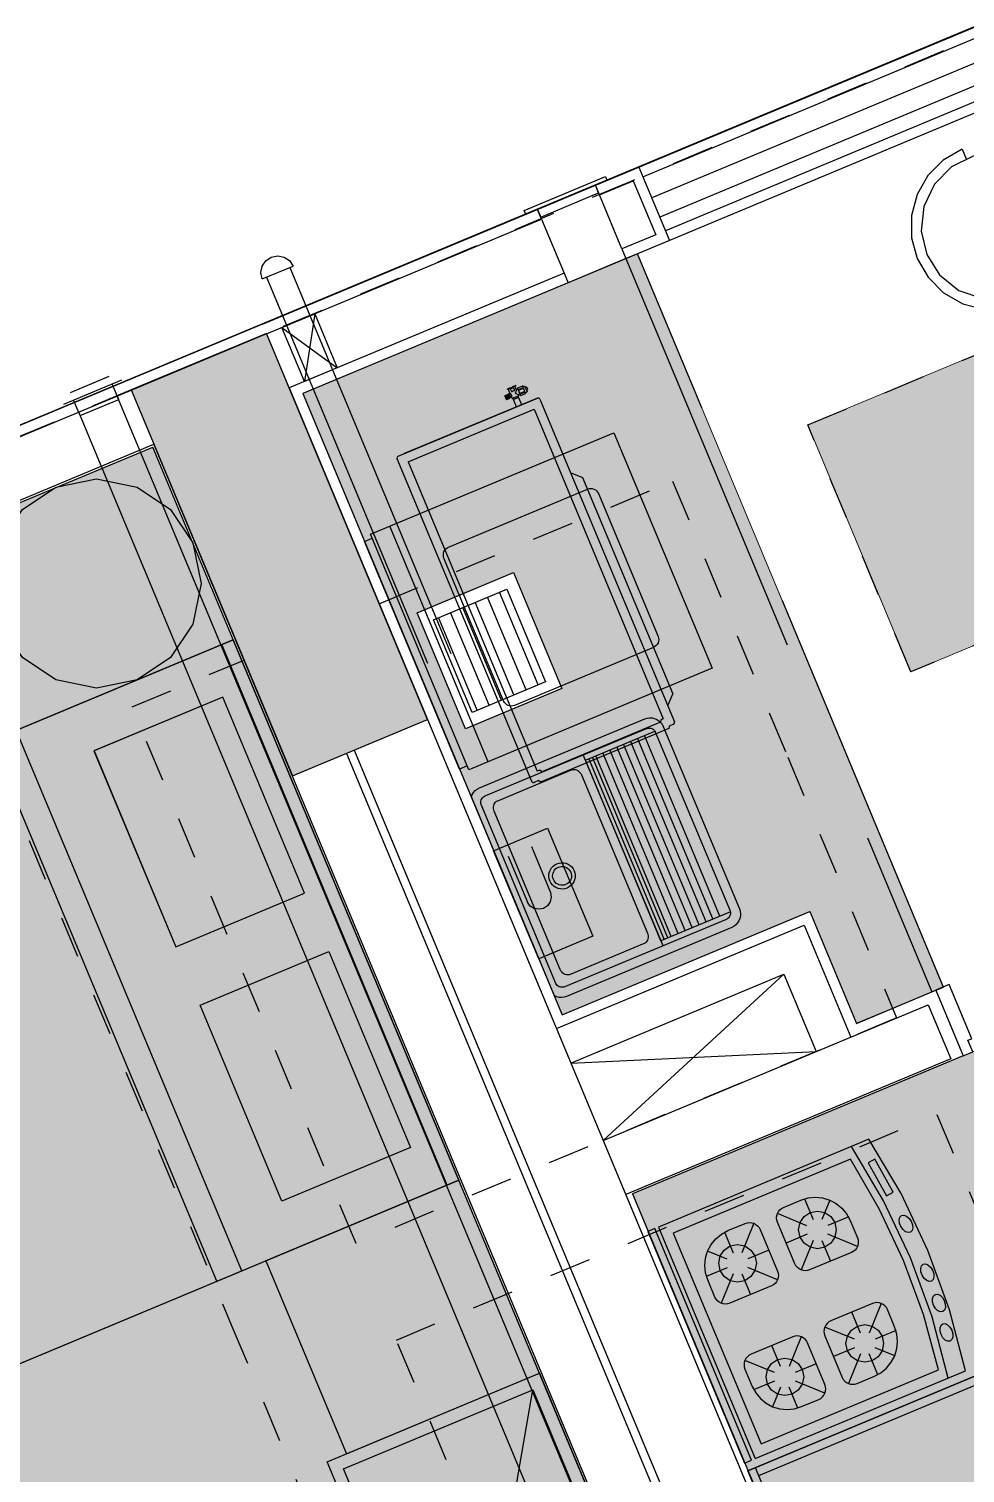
# Model space of a CAD drawing. Header units: metres. Extents: x -154 to 570, y -18 to 184.
# Drawn here: x -56.498 to -54.26, y 14.471 to 17.924 of the extents above; entities that cross this region are included whole.
import ezdxf
from ezdxf.xclip import XClip

# ---------------------------------------------------------------- set-up
doc = ezdxf.new("R2010")
doc.units = ezdxf.units.M
doc.header["$XCLIPFRAME"] = 0
for name, pattern in [('PUC TORRE A$0$DASHEDX2', [1.5, 1, -0.5]), ('PUC$0$DASHEDX2', [1.5, 1, -0.5]), ('PUC$0$HIDDEN', [0.375, 0.25, -0.125]), ('PUC$0$HIDDEN2', [0.1875, 0.125, -0.0625])]:
    doc.linetypes.add(name, pattern=pattern)
for name, color, linetype in [('ARQ-AUX', 7, 'Continuous'), ('ARQ-DIM - EMBASAM', 2, 'Continuous'), ('PUC TORRE A$0$1', 232, 'PUC TORRE A$0$DASHEDX2'), ('PUC TORRE A$0$4', 2, 'Continuous'), ('PUC$0$ARQ-ALV ACAB', 4, 'Continuous'), ('PUC$0$ARQ-ALV OSSO', 5, 'Continuous'), ('PUC$0$ARQ-AUX', 7, 'Continuous'), ('PUC$0$ARQ-AUX2', 2, 'Continuous'), ('PUC$0$ARQ-CAX', 1, 'Continuous'), ('PUC$0$ARQ-CAX @ 1', 1, 'Continuous'), ('PUC$0$ARQ-ENCH', 1, 'Continuous'), ('PUC$0$ARQ-HID', 7, 'Continuous'), ('PUC$0$ARQ-MOB', 7, 'Continuous'), ('PUC$0$ARQ-PRJ', 7, 'PUC$0$DASHEDX2'), ('PUC$0$ARQ-SIM', 1, 'Continuous'), ('PUC$0$MAUROAMARELO', 162, 'Continuous'), ('PUC$0$MAUROVERDE', 3, 'Continuous'), ('terreno + circ vert$0$ARQ-EST', 2, 'Continuous')]:
    doc.layers.add(name, color=color, linetype=linetype)
doc.layers.add('PUC$0$ARQ-FORRO', color=9, linetype='Continuous', lineweight=5)

# ---------------------------------------------------------------- blocks, each defined once
blk = doc.blocks.new('PUC$0$00002ITA-AIT-PR-008-BSE-PLA-TIP-R00$0$Cuba 1')
blk.add_line((0.205, 0.305), (0.205, 0.04))
for points in [[(0.165, 0, 0.414214), (0.205, 0.04), (0.205, 0.305, 0.414214), (0.165, 0.345), (-0.165, 0.345, 0.414214), (-0.205, 0.305), (-0.205, 0.04, 0.414214), (-0.165, 0)], [(-0.165, 0.02), (0.165, 0.02, 0.414214), (0.185, 0.04), (0.185, 0.305, 0.414214), (0.165, 0.325), (-0.165, 0.325, 0.414214), (-0.185, 0.305), (-0.185, 0.04, 0.414214)]]:
    blk.add_lwpolyline(points, format="xyb", close=True)
for radius in [0.0337, 0.0237]:
    blk.add_circle((0, 0.1725), radius)
blk = doc.blocks.new('*U1685')
at = {"linetype": 'Continuous'}
blk.add_lwpolyline([(0, 0), (0, 0.6), (-1.2, 0.6), (-1.2, 0)], dxfattribs=at)
at = {"lineweight": -2}
for points in [[(-1.2, 0), (-1.2, 0.6), (0, 0.6), (0, 0)], [(-1.18, 0.02), (-1.18, 0.58), (-0.02, 0.58), (-0.02, 0.02)], [(0, 0.02), (-1.2, 0.02)], [(0, 0), (-1.2, 0)]]:
    blk.add_lwpolyline(points, dxfattribs=at)
at = {"lineweight": -2, "extrusion": (0, 0, -1), "zscale": -1, "rotation": 180}
blk.add_blockref('PUC$0$00002ITA-AIT-PR-008-BSE-PLA-TIP-R00$0$Cuba 1', (0.4, 0.4475), dxfattribs=at)
blk = doc.blocks.new('PUC$0$ARQ-HID-TANQUE')
for p, q in [((-0.2621, -0.0041), (-0.258, 0)), ((-0.258, 0), (0.258, 0)), ((0.258, 0), (0.2621, -0.0041)), ((-0.27, -0.0258), (-0.2695, -0.0199)), ((-0.27, -0.0258), (-0.27, -0.0258)), ((-0.27, -0.4542), (-0.27, -0.0258)), ((-0.2695, -0.0199), (-0.268, -0.0143)), ((-0.268, -0.0143), (-0.2655, -0.009)), ((-0.2655, -0.009), (-0.2621, -0.0041)), ((-0.2475, -0.0328), (-0.2473, -0.0297)), ((-0.2475, -0.0328), (-0.2475, -0.0328)), ((-0.2475, -0.4472), (-0.2475, -0.0328)), ((-0.2473, -0.0297), (-0.2466, -0.0266)), ((-0.2466, -0.0266), (-0.2454, -0.0237)), ((-0.2454, -0.0237), (-0.2439, -0.0211)), ((-0.2439, -0.0211), (-0.242, -0.0189)), ((-0.242, -0.0189), (-0.2398, -0.0171)), ((-0.2398, -0.0171), (-0.2373, -0.0157)), ((-0.2373, -0.0157), (-0.2347, -0.0149)), ((-0.2347, -0.0149), (-0.232, -0.0146)), ((-0.232, -0.0146), (0.232, -0.0146)), ((0.232, -0.0146), (0.2347, -0.0149)), ((0.2347, -0.0149), (0.2373, -0.0157)), ((0.2373, -0.0157), (0.2398, -0.0171)), ((0.2398, -0.0171), (0.242, -0.0189)), ((0.242, -0.0189), (0.2439, -0.0211)), ((0.2439, -0.0211), (0.2454, -0.0237)), ((0.2454, -0.0237), (0.2466, -0.0266)), ((0.2466, -0.0266), (0.2473, -0.0297)), ((0.2473, -0.0297), (0.2475, -0.0328)), ((0.2475, -0.0328), (0.2475, -0.4472)), ((0.2621, -0.0041), (0.2655, -0.009)), ((0.2655, -0.009), (0.268, -0.0143)), ((0.268, -0.0143), (0.2695, -0.0199)), ((0.2695, -0.0199), (0.27, -0.0258)), ((0.27, -0.0258), (0.27, -0.4542)), ((-0.234, -0.2854), (0.234, -0.2854)), ((-0.2473, -0.4504), (-0.2475, -0.4472)), ((0.2475, -0.4472), (0.2473, -0.4504)), ((-0.2695, -0.4601), (-0.27, -0.4542)), ((-0.268, -0.4657), (-0.2695, -0.4601)), ((-0.2655, -0.4711), (-0.268, -0.4657)), ((-0.2621, -0.4759), (-0.2655, -0.4711)), ((-0.258, -0.48), (-0.2621, -0.4759)), ((-0.2532, -0.4834), (-0.258, -0.48)), ((-0.2466, -0.4534), (-0.2473, -0.4504)), ((-0.2454, -0.4563), (-0.2466, -0.4534)), ((-0.2439, -0.4589), (-0.2454, -0.4563)), ((-0.242, -0.4611), (-0.2439, -0.4589)), ((-0.2398, -0.463), (-0.242, -0.4611)), ((-0.2373, -0.4643), (-0.2398, -0.463)), ((-0.2347, -0.4651), (-0.2373, -0.4643)), ((-0.232, -0.4654), (-0.2347, -0.4651)), ((0.232, -0.4654), (-0.232, -0.4654)), ((0.2347, -0.4651), (0.232, -0.4654)), ((0.2373, -0.4643), (0.2347, -0.4651)), ((0.2398, -0.463), (0.2373, -0.4643)), ((0.242, -0.4611), (0.2398, -0.463)), ((0.2439, -0.4589), (0.242, -0.4611)), ((0.2454, -0.4563), (0.2439, -0.4589)), ((0.2466, -0.4534), (0.2454, -0.4563)), ((0.2473, -0.4504), (0.2466, -0.4534)), ((0.258, -0.48), (0.2532, -0.4834)), ((0.2621, -0.4759), (0.258, -0.48)), ((0.2655, -0.4711), (0.2621, -0.4759)), ((0.268, -0.4657), (0.2655, -0.4711)), ((0.2695, -0.4601), (0.268, -0.4657)), ((0.27, -0.4542), (0.2695, -0.4601)), ((-0.2479, -0.4859), (-0.2532, -0.4834)), ((-0.2422, -0.4874), (-0.2479, -0.4859)), ((-0.2364, -0.4879), (-0.2422, -0.4874)), ((0.2364, -0.4879), (-0.2364, -0.4879)), ((0.2422, -0.4874), (0.2364, -0.4879)), ((0.2479, -0.4859), (0.2422, -0.4874)), ((0.2532, -0.4834), (0.2479, -0.4859))]:
    blk.add_line(p, q)
at = {"color": 7}
for p, q in [((-0.225, -0.0544), (-0.2247, -0.0514)), ((-0.225, -0.0544), (-0.225, -0.0544)), ((-0.225, -0.2456), (-0.225, -0.0544)), ((-0.2247, -0.0514), (-0.2238, -0.0485)), ((-0.2238, -0.0485), (-0.2223, -0.0458)), ((-0.2223, -0.0458), (-0.2203, -0.0433)), ((-0.2203, -0.0433), (-0.2179, -0.0412)), ((-0.2179, -0.0412), (-0.215, -0.0394)), ((-0.215, -0.0394), (-0.2118, -0.0382)), ((-0.2118, -0.0382), (-0.2085, -0.0374)), ((-0.2085, -0.0374), (-0.205, -0.0371)), ((-0.205, -0.0371), (0.205, -0.0371)), ((0.205, -0.0371), (0.2085, -0.0374)), ((0.2085, -0.0374), (0.2118, -0.0382)), ((0.2118, -0.0382), (0.215, -0.0394)), ((0.215, -0.0394), (0.2179, -0.0412)), ((0.2179, -0.0412), (0.2203, -0.0433)), ((0.2203, -0.0433), (0.2223, -0.0458)), ((0.2223, -0.0458), (0.2238, -0.0485)), ((0.2238, -0.0485), (0.2247, -0.0514)), ((0.2247, -0.0514), (0.225, -0.0544)), ((0.225, -0.0544), (0.225, -0.2456)), ((-0.0241, -0.1069), (-0.0202, -0.103)), ((-0.0202, -0.103), (-0.0158, -0.0999)), ((-0.0158, -0.0999), (-0.0108, -0.0975)), ((-0.0108, -0.0975), (-0.0055, -0.0961)), ((-0.0055, -0.0961), (0, -0.0956)), ((0, -0.0956), (0.0055, -0.0961)), ((0.0055, -0.0961), (0.0108, -0.0975)), ((0.0108, -0.0975), (0.0158, -0.0999)), ((0.0158, -0.0999), (0.0202, -0.103)), ((0.0202, -0.103), (0.0241, -0.1069)), ((-0.0315, -0.1271), (-0.031, -0.1217)), ((-0.031, -0.1326), (-0.0315, -0.1271)), ((-0.031, -0.1217), (-0.0296, -0.1164)), ((-0.0296, -0.1379), (-0.031, -0.1326)), ((-0.0296, -0.1164), (-0.0273, -0.1114)), ((-0.0273, -0.1429), (-0.0296, -0.1379)), ((-0.0273, -0.1114), (-0.0241, -0.1069)), ((-0.0225, -0.1271), (-0.0222, -0.1232)), ((-0.0222, -0.131), (-0.0225, -0.1271)), ((-0.0222, -0.1232), (-0.0211, -0.1194)), ((-0.0211, -0.1348), (-0.0222, -0.131)), ((-0.0211, -0.1194), (-0.0195, -0.1159)), ((-0.0195, -0.1384), (-0.0211, -0.1348)), ((-0.0195, -0.1159), (-0.0172, -0.1127)), ((-0.0172, -0.1127), (-0.0145, -0.1099)), ((-0.0145, -0.1099), (-0.0113, -0.1076)), ((-0.0113, -0.1076), (-0.0077, -0.106)), ((-0.0077, -0.106), (-0.0039, -0.105)), ((-0.0039, -0.105), (0, -0.1046)), ((0, -0.1046), (0.0039, -0.105)), ((0.0039, -0.105), (0.0077, -0.106)), ((0.0077, -0.106), (0.0113, -0.1076)), ((0.0113, -0.1076), (0.0145, -0.1099)), ((0.0145, -0.1099), (0.0172, -0.1127)), ((0.0172, -0.1127), (0.0195, -0.1159)), ((0.0195, -0.1159), (0.0211, -0.1194)), ((0.0211, -0.1348), (0.0195, -0.1384)), ((0.0211, -0.1194), (0.0222, -0.1232)), ((0.0222, -0.131), (0.0211, -0.1348)), ((0.0222, -0.1232), (0.0225, -0.1271)), ((0.0225, -0.1271), (0.0222, -0.131)), ((0.0241, -0.1069), (0.0273, -0.1114)), ((0.0273, -0.1114), (0.0296, -0.1164)), ((0.0296, -0.1379), (0.0273, -0.1429)), ((0.0296, -0.1164), (0.031, -0.1217)), ((0.031, -0.1326), (0.0296, -0.1379)), ((0.031, -0.1217), (0.0315, -0.1271)), ((0.0315, -0.1271), (0.031, -0.1326)), ((-0.0241, -0.1474), (-0.0273, -0.1429)), ((-0.0202, -0.1513), (-0.0241, -0.1474)), ((-0.0158, -0.1544), (-0.0202, -0.1513)), ((-0.0172, -0.1416), (-0.0195, -0.1384)), ((-0.0145, -0.1444), (-0.0172, -0.1416)), ((-0.0108, -0.1567), (-0.0158, -0.1544)), ((-0.0113, -0.1466), (-0.0145, -0.1444)), ((-0.0077, -0.1483), (-0.0113, -0.1466)), ((-0.0055, -0.1582), (-0.0108, -0.1567)), ((-0.0039, -0.1493), (-0.0077, -0.1483)), ((0, -0.1586), (-0.0055, -0.1582)), ((0, -0.1496), (-0.0039, -0.1493)), ((0.0039, -0.1493), (0, -0.1496)), ((0.0055, -0.1582), (0, -0.1586)), ((0.0077, -0.1483), (0.0039, -0.1493)), ((0.0108, -0.1567), (0.0055, -0.1582)), ((0.0113, -0.1466), (0.0077, -0.1483)), ((0.0158, -0.1544), (0.0108, -0.1567)), ((0.0145, -0.1444), (0.0113, -0.1466)), ((0.0172, -0.1416), (0.0145, -0.1444)), ((0.0202, -0.1513), (0.0158, -0.1544)), ((0.0195, -0.1384), (0.0172, -0.1416)), ((0.0241, -0.1474), (0.0202, -0.1513)), ((0.0273, -0.1429), (0.0241, -0.1474)), ((-0.2247, -0.2486), (-0.225, -0.2456)), ((-0.2238, -0.2515), (-0.2247, -0.2486)), ((-0.2223, -0.2542), (-0.2238, -0.2515)), ((-0.2203, -0.2567), (-0.2223, -0.2542)), ((-0.2179, -0.2588), (-0.2203, -0.2567)), ((-0.215, -0.2606), (-0.2179, -0.2588)), ((-0.2118, -0.2618), (-0.215, -0.2606)), ((-0.2085, -0.2626), (-0.2118, -0.2618)), ((-0.205, -0.2629), (-0.2085, -0.2626)), ((0.205, -0.2629), (-0.205, -0.2629)), ((0.2085, -0.2626), (0.205, -0.2629)), ((0.2118, -0.2618), (0.2085, -0.2626)), ((0.215, -0.2606), (0.2118, -0.2618)), ((0.2179, -0.2588), (0.215, -0.2606)), ((0.2203, -0.2567), (0.2179, -0.2588)), ((0.2223, -0.2542), (0.2203, -0.2567)), ((0.2238, -0.2515), (0.2223, -0.2542)), ((0.2247, -0.2486), (0.2238, -0.2515)), ((0.225, -0.2456), (0.2247, -0.2486)), ((-0.2475, -0.2854), (0.2475, -0.2854)), ((-0.234, -0.4654), (-0.234, -0.2854)), ((-0.234, -0.2944), (0.234, -0.2944)), ((-0.234, -0.2944), (0.234, -0.2944)), ((-0.234, -0.3034), (0.234, -0.3034)), ((0.234, -0.2854), (0.234, -0.4654)), ((-0.234, -0.3124), (0.234, -0.3124)), ((-0.234, -0.3304), (0.234, -0.3304)), ((-0.234, -0.3484), (0.234, -0.3484)), ((-0.234, -0.3664), (0.234, -0.3664)), ((-0.234, -0.3844), (0.234, -0.3844)), ((-0.234, -0.4024), (0.234, -0.4024)), ((-0.234, -0.4204), (0.234, -0.4204)), ((-0.234, -0.4384), (0.234, -0.4384))]:
    blk.add_line(p, q, dxfattribs=at)
blk = doc.blocks.new('*U1838')
for points in [[(-0.025, -0.1), (0, -0.1), (0, -0.07), (0.01, -0.07), (0.01, 0.07), (-0.025, 0.07), (-0.025, -0.1)], [(0.845, -0.1), (0.82, -0.1), (0.82, -0.07), (0.81, -0.07), (0.81, 0.07), (0.845, 0.07), (0.845, -0.1)], [(0, -0.1), (0, -0.9204), (0.03, -0.9204), (0.03, -0.1)]]:
    blk.add_lwpolyline(points, close=True)
at = {"layer": 'PUC$0$ARQ-PRJ'}
blk.add_arc((0.0237, -0.1242), 0.7967, 268.2987, 1.7401, dxfattribs=at)
blk = doc.blocks.new('PUC$0$A$Cd84e1c1c')
at = {"layer": 'PUC$0$ARQ-PRJ'}
for p, q in [((0.0594, -0.2908, 0), (0.0594, 1.3279, 0)), ((0.1194, -0.2908, 0), (0.1194, 1.3279, 0)), ((0.0484, -0.2908, 0), (0.1284, -0.2908, 0))]:
    blk.add_line(p, q, dxfattribs=at)
at = {"layer": 'PUC$0$ARQ-PRJ', "elevation": 0}
blk.add_lwpolyline([(0.1722, 1.4636), (0.0322, 1.4636), (0.0322, 1.1836), (0.1722, 1.1836), (0.1722, 1.4636)], dxfattribs=at)
at = {"layer": 'PUC$0$ARQ-PRJ'}
for centre, radius, start, end in [((0.0894, 1.3267, 0), 0.03, 2.4241, 177.5761), ((0.0884, -0.2908, 0), 0.04, 180, 0)]:
    blk.add_arc(centre, radius, start, end, dxfattribs=at)
blk = doc.blocks.new('PUC$0$pl cx vent')
at = {"layer": 'PUC$0$ARQ-CAX'}
h = blk.add_hatch(dxfattribs=at)
h.set_pattern_fill('LINE', color=255, scale=0.01, angle=90)
h.set_pattern_definition([(90, (10.529542, -8.815224), (-0.03175, 2e-18), [])])
h.paths.add_polyline_path([(-0.22, -0.27), (-0.22, -0.03), (-0.03, -0.03), (-0.03, -0.27)])
for points in [[(-0.25, -0.3), (-0.25, 0), (0, 0), (0, -0.3)], [(-0.22, -0.27), (-0.22, -0.03), (-0.03, -0.03), (-0.03, -0.27)]]:
    blk.add_lwpolyline(points, close=True, dxfattribs=at)
blk = doc.blocks.new('PUC$0$pl apto tipo 3 puc')
at = {"layer": 'PUC$0$ARQ-ALV ACAB'}
for p, q in [((-13.6341, 3.0254), (-9.6141, 3.0254, 0)), ((-9.6341, 2.8354, 0), (-13.6341, 2.8354))]:
    blk.add_line(p, q, dxfattribs=at)
at = {"layer": 'PUC$0$ARQ-ALV ACAB', "elevation": 0}
for points in [[(-14.609, 3.0254), (-13.6341, 3.0254), (-13.6341, 2.8354), (-14.5841, 2.8354), (-14.584, 1.2261)], [(-13.8968, 3.0004), (-13.8968, 3.0254)], [(-13.7468, 3.0004), (-13.7468, 3.0254)], [(-13.8968, 2.8604), (-13.8968, 2.8354)], [(-13.8968, 2.8354), (-13.8968, 2.8354)], [(-13.7468, 2.8604), (-13.7468, 2.8354)], [(-14.584, 1.2261), (-13.9423, 1.2261), (-13.9422, 0.9361)], [(-13.9422, 0.9361), (-13.7372, 0.9361), (-13.7372, 0.7661), (-14.594, 0.7661)], [(-14.594, 0.7661), (-14.594, -1.905), (-12.8372, -1.905), (-12.8372, -2.055), (-12.8922, -2.055)]]:
    blk.add_lwpolyline(points, dxfattribs=at)
at = {"layer": 'PUC$0$ARQ-ALV OSSO'}
for p, q in [((-13.7468, 3.0004, 0), (-13.6591, 3.0004, 0)), ((-13.6591, 3.0004, 0), (-13.6591, 2.8604, 0)), ((-14.6091, 2.8604, 0), (-14.609, -1.91, 0)), ((-13.8968, 2.8604, 0), (-14.6091, 2.8604, 0)), ((-13.6591, 2.8604, 0), (-13.7468, 2.8604, 0))]:
    blk.add_line(p, q, dxfattribs=at)
at = {"layer": 'PUC$0$ARQ-ALV OSSO', "elevation": 0}
for points in [[(-14.609, 3.0004), (-13.8968, 3.0004)], [(-13.8968, 3.0004), (-13.8968, 2.8604)], [(-13.7468, 2.8604), (-13.7468, 3.0004)], [(-14.609, 1.2011), (-13.9673, 1.2011), (-13.9672, 0.9111)], [(-14.6072, 1.1111), (-14.0573, 1.1111), (-14.0572, 0.9111)], [(-14.609, 0.9111), (-13.7672, 0.9111), (-13.7672, 0.7711), (-14.609, 0.7711)]]:
    blk.add_lwpolyline(points, dxfattribs=at)
at = {"layer": 'PUC$0$ARQ-ALV OSSO'}
blk.add_lwpolyline([(-14.799, 2.0012), (-14.799, -1.4888)], dxfattribs=at)
at = {"layer": 'PUC$0$ARQ-AUX', "elevation": 0}
for points in [[(-13.6341, 3.0004), (-9.6341, 3.0004)], [(-13.7468, 2.8354), (-13.8968, 2.8354)], [(-9.6341, 2.8604), (-13.6341, 2.8604)]]:
    blk.add_lwpolyline(points, dxfattribs=at)
at = {"layer": 'PUC$0$ARQ-AUX2', "elevation": 0}
for points in [[(-9.6341, 2.9454), (-13.6341, 2.9454)], [(-9.6341, 2.8954), (-13.6341, 2.8954)]]:
    blk.add_lwpolyline(points, dxfattribs=at)
at = {"layer": 'PUC$0$ARQ-CAX', "elevation": 0}
for points in [[(-13.7168, 3.0254), (-13.9268, 3.0254), (-13.9268, 3.0354), (-13.7168, 3.0354)], [(-13.7468, 3.0254), (-13.8968, 3.0254), (-13.8968, 3.0054), (-13.7468, 3.0054)]]:
    blk.add_lwpolyline(points, close=True, dxfattribs=at)
at = {"layer": 'PUC$0$ARQ-PRJ', "elevation": 0}
blk.add_lwpolyline([(-13.7168, 2.8354), (-13.7468, 2.8354), (-13.7469, 0.9361), (-13.7169, 0.9361)], close=True, dxfattribs=at)
at = {"layer": 'PUC$0$ARQ-SIM', "elevation": 0}
for points in [[(-14.609, 0.9111), (-14.0573, 1.1111)], [(-14.609, 1.1111), (-14.0572, 0.9111)]]:
    blk.add_lwpolyline(points, dxfattribs=at)
at = {"layer": 'PUC$0$ARQ-CAX'}
blk.add_blockref('PUC$0$pl cx vent', (-14.284, 2.2461, 0), dxfattribs=at)
at = {"layer": 'PUC$0$ARQ-CAX @ 1', "xscale": -1}
blk.add_blockref('*U1838', (-12.8922, 0.8661, 0), dxfattribs=at)
at = {"layer": 'PUC$0$ARQ-FORRO', "xscale": -1, "rotation": 180}
blk.add_blockref('PUC$0$A$Cd84e1c1c', (-14.6162, 2.8346, 0), dxfattribs=at)
at = {"layer": 'PUC$0$ARQ-HID', "rotation": 90.00006226801106}
blk.add_blockref('PUC$0$ARQ-HID-TANQUE', (-14.5833, 1.5326, 0), dxfattribs=at)
at = {"layer": 'PUC$0$ARQ-HID', "extrusion": (0, 0, -1), "xscale": -1.000000000000002, "zscale": -1.000000000000002, "rotation": 90}
blk.add_blockref('*U1685', (14.594, -1.1513, 0), dxfattribs=at)
blk = doc.blocks.new('PUC$0$pl apto tipo 2 puc')
at = {"layer": 'PUC$0$ARQ-ALV ACAB', "elevation": 0}
blk.add_lwpolyline([(-14.609, 3.0254), (-15.7391, 3.0254), (-15.7391, 2.8554), (-14.9638, 2.8554)], dxfattribs=at)
at = {"layer": 'PUC$0$ARQ-ALV ACAB'}
blk.add_lwpolyline([(-14.9638, -0.8945), (-14.9638, 2.8554)], dxfattribs=at)
at = {"layer": 'PUC$0$ARQ-ALV OSSO', "elevation": 0}
for points in [[(-14.609, 3.0004), (-15.7091, 3.0004), (-15.7091, 2.8604), (-14.9588, 2.8604)], [(-14.8188, 2.0012), (-14.8188, -1.4888)]]:
    blk.add_lwpolyline(points, dxfattribs=at)
at = {"layer": 'PUC$0$ARQ-ALV OSSO'}
blk.add_lwpolyline([(-14.9588, -0.8995), (-14.9588, 2.8604)], dxfattribs=at)
blk = doc.blocks.new('PUC$0$ARQ-MOB-COZ FOG')
at = {"layer": 'PUC$0$ARQ-MOB'}
for p, q in [((-0.122, -0.1412), (-0.122, -0.0872)), ((-0.1029, -0.1491), (-0.0489, -0.0951)), ((0.1529, -0.1491), (0.0989, -0.0951)), ((0.172, -0.1412), (0.172, -0.0872)), ((-0.1411, -0.149), (-0.1766, -0.1135)), ((0.1911, -0.149), (0.2266, -0.1135)), ((-0.203, -0.1682), (-0.149, -0.1682)), ((-0.095, -0.1682), (-0.041, -0.1682)), ((0.145, -0.1682), (0.091, -0.1682)), ((0.253, -0.1682), (0.199, -0.1682)), ((-0.1951, -0.2413), (-0.1411, -0.1873)), ((-0.122, -0.2492), (-0.122, -0.1952)), ((-0.0489, -0.2412), (-0.1029, -0.1872)), ((0.0989, -0.2412), (0.1529, -0.1872)), ((0.172, -0.2492), (0.172, -0.1952)), ((0.2451, -0.2413), (0.1911, -0.1873)), ((-0.1411, -0.356), (-0.1951, -0.3021)), ((-0.122, -0.3482), (-0.122, -0.2942)), ((-0.1029, -0.3561), (-0.0489, -0.3021)), ((0.1529, -0.3561), (0.0989, -0.3021)), ((0.172, -0.3482), (0.172, -0.2942)), ((0.1911, -0.356), (0.2451, -0.3021)), ((-0.203, -0.3752), (-0.149, -0.3752)), ((-0.095, -0.3752), (-0.041, -0.3752)), ((0.145, -0.3752), (0.091, -0.3752)), ((0.253, -0.3752), (0.199, -0.3752)), ((-0.1766, -0.4298), (-0.1411, -0.3943)), ((-0.122, -0.4562), (-0.122, -0.4022)), ((-0.0489, -0.4482), (-0.1029, -0.3942)), ((0.0989, -0.4482), (0.1529, -0.3942)), ((0.172, -0.4562), (0.172, -0.4022)), ((0.2267, -0.4298), (0.1911, -0.3943))]:
    blk.add_line(p, q, dxfattribs=at)
for points in [[(0.325, -0.018), (0.325, 0), (-0.275, 0), (-0.275, -0.018)], [(0.2754, -0.5671), (0.2735, -0.5492), (0.184, -0.5589), (0.1859, -0.5768)]]:
    blk.add_lwpolyline(points, close=True, dxfattribs=at)
for points in [[(-0.275, -0.027), (-0.275, -0.5724, 0.092036), (0.325, -0.5724), (0.325, -0.027)], [(-0.248, -0.054), (-0.248, -0.5131, 0.087474), (0.298, -0.5131), (0.298, -0.054)], [(-0.041, -0.2222), (-0.041, -0.1142, 0.414214), (-0.068, -0.0872), (-0.113, -0.0872, 0.414214), (-0.203, -0.1772), (-0.203, -0.2222, 0.414214), (-0.176, -0.2492), (-0.068, -0.2492, 0.414214)], [(0.091, -0.2222), (0.091, -0.1142, -0.414214), (0.118, -0.0872), (0.163, -0.0872, -0.414214), (0.253, -0.1772), (0.253, -0.2222, -0.414214), (0.226, -0.2492), (0.118, -0.2492, -0.414214)], [(-0.041, -0.4292), (-0.041, -0.3212, 0.414214), (-0.068, -0.2942), (-0.176, -0.2942, 0.414214), (-0.203, -0.3212), (-0.203, -0.3662, 0.414214), (-0.113, -0.4562), (-0.068, -0.4562, 0.414214)], [(0.091, -0.4292), (0.091, -0.3212, -0.414214), (0.118, -0.2942), (0.226, -0.2942, -0.414214), (0.253, -0.3212), (0.253, -0.3662, -0.414214), (0.163, -0.4562), (0.118, -0.4562, -0.414214)]]:
    blk.add_lwpolyline(points, format="xyb", close=True, dxfattribs=at)
for centre in [(-0.122, -0.1682), (0.172, -0.1682), (-0.122, -0.3752), (0.172, -0.3752)]:
    blk.add_circle(centre, 0.045, dxfattribs=at)
blk.add_arc((0.025, 1.0824), 1.6374, 259.4425, 280.5575, dxfattribs=at)
for centre, major_axis in [((-0.1728, -0.5654), (0.0225, 0)), ((-0.1009, -0.576), (0.0225, 0.0004)), ((-0.0234, -0.5783), (0.0224, 0.0016)), ((0.1038, -0.5761), (0.0224, 0.002))]:
    blk.add_ellipse(centre, major_axis=major_axis, ratio=0.612901, start_param=3.141593, end_param=9.424778, dxfattribs=at)
blk = doc.blocks.new('PUC$0$MAQ-LAVAR-ROUPA')
blk.add_lwpolyline([(0, 0.65), (0.61, 0.65), (0.61, 0.02), (0, 0.02)], close=True)
blk.add_lwpolyline([(0.1, 0.18), (0.1, 0.54, -0.414214), (0.12, 0.56), (0.49, 0.56, -0.414214), (0.51, 0.54), (0.51, 0.18, -0.414214), (0.49, 0.16), (0.12, 0.16, -0.414214)], format="xyb", close=True)
for points in [[(0.61, 0.07), (0, 0.07)], [(0.6, 0.02), (0.6, 0), (0.01, 0), (0.01, 0.02)], [(0.01, 0), (0.6, 0)]]:
    blk.add_lwpolyline(points)
blk = doc.blocks.new('PUC$0$BCO')
at = {"layer": 'PUC$0$ARQ-MOB'}
blk.add_line((-0.1581, 0), (0.1581, 0), dxfattribs=at)
for points in [[(-0.2, -0.075), (-0.175, -0.075)], [(0.175, -0.075), (0.2, -0.075)]]:
    blk.add_lwpolyline(points, dxfattribs=at)
for radius, start, end in [(0.175, 154.6231, 25.3769), (0.2, 180, 0)]:
    blk.add_arc((0, -0.075), radius, start, end, dxfattribs=at)
blk = doc.blocks.new('PUC$0$layout puc 3')
at = {"layer": 'PUC$0$ARQ-MOB'}
for name, p, rotation in [('PUC$0$ARQ-MOB-COZ FOG', (9.03, 2.5119), 270), ('PUC$0$MAQ-LAVAR-ROUPA', (9.02, 0.3939), 90), ('PUC$0$BCO', (7.2655, 0.2888, 0), 90)]:
    blk.add_blockref(name, p, dxfattribs=dict(at, rotation=rotation))
blk = doc.blocks.new('PUC$0$ARQ-MOB-CAMA CASAL')
at = {"layer": 'PUC$0$ARQ-MOB'}
for p, q in [((-0.7, -0.6292), (-0.7, 0)), ((-0.7, 0), (0.7, 0)), ((0.7, -0.6291), (0.7, 0)), ((0.7, -0.03), (-0.7, -0.03)), ((0.7, -0.5621), (-0.7, -0.562)), ((0.7, -0.6273), (-0.693, -0.6273)), ((-0.6992, -0.8531), (-0.6987, -0.8534)), ((-0.675, -1.9), (0.675, -1.9))]:
    blk.add_line(p, q, dxfattribs=at)
at = {"layer": 'PUC$0$ARQ-MOB', "flags": 128}
for points in [[(0.7, -1.9), (0.7, 0), (-0.7, 0), (-0.7, -1.9)], [(0.7, -1.9001), (0.7, -0.0001), (-0.7, -0.0001), (-0.7, -1.9001)], [(-0.0756, -0.4095), (-0.0756, -0.0762), (-0.5831, -0.0762), (-0.5831, -0.4095)], [(-0.0756, -0.4096), (-0.0756, -0.0763), (-0.5831, -0.0763), (-0.5831, -0.4096)], [(0.0756, -0.4095), (0.0756, -0.0762), (0.5831, -0.0762), (0.5831, -0.4095)], [(0.0756, -0.4096), (0.0756, -0.0763), (0.5831, -0.0763), (0.5831, -0.4096)]]:
    blk.add_lwpolyline(points, close=True, dxfattribs=at)
at = {"layer": 'PUC$0$ARQ-MOB'}
blk.add_lwpolyline([(0.7, -0.5001), (1.2, -0.5001), (1.2, -0.0001), (0.7, -0.0001)], close=True, dxfattribs=at)
blk.add_circle((-0.95, -0.25), 0.25, dxfattribs=at)
blk = doc.blocks.new('*U1785')
at = {"flags": 128}
for points in [[(0.8305, 0), (0.8305, 0.55), (0, 0.55), (0, 0)], [(0.8005, 0.03), (0.8005, 0.52), (0.03, 0.52), (0.03, 0.03)]]:
    blk.add_lwpolyline(points, close=True, dxfattribs=at)
blk.add_lwpolyline([(0.8005, 0.52), (0.03, 0.03)], dxfattribs=at)
blk = doc.blocks.new('PUC$0$layout puc 4')
at = {"layer": 'PUC$0$ARQ-MOB', "xscale": -1, "rotation": 270}
blk.add_blockref('*U1785', (9.4, 2.4002, 0), dxfattribs=at)
at = {"layer": 'PUC$0$ARQ-MOB', "rotation": 90.00138197641562}
blk.add_blockref('PUC$0$ARQ-MOB-CAMA CASAL', (9.3999, 1.2), dxfattribs=at)
blk = doc.blocks.new('PUC$0$pl  forro 3')
at = {"layer": 'PUC$0$ARQ-FORRO'}
h = blk.add_hatch(color=256, dxfattribs=at)
h.dxf.hatch_style = 1
h.paths.add_polyline_path([(1.8588, 1.21), (3.7921, 1.21), (3.7921, 0.8112), (6.8388, 0.8112), (6.8389, -1.8599), (5.0371, -1.8599), (5.0371, -0.93), (4.8871, -0.93), (4.8871, -2.5488), (1.8588, -2.5488), (1.8588, -1.4888), (0.7248, -1.4888), (0.7248, -0.2), (1.8588, -0.2)])
h = blk.add_hatch(color=256, dxfattribs=at)
h.dxf.hatch_style = 1
h.paths.add_polyline_path([(5.9617, -2.0299), (5.9616, -3.9292), (6.8289, -3.9292), (6.8288, -2.3199), (6.1871, -2.3199), (6.187, -2.0299)])
h.paths.add_polyline_path([(3.484, -2.7558), (5.744, -2.7558), (5.744, -3.395), (3.484, -3.395)])
h.paths.add_polyline_path([(2.294, -2.7558), (3.134, -2.7558), (3.134, -3.395), (2.294, -3.395)])
h.paths.add_polyline_path([(6.5288, -3.0399), (6.7788, -3.0399), (6.7788, -3.3399), (6.5288, -3.3399)], flags=16)
blk.add_lwpolyline([(1.8588, 1.21), (3.7921, 1.21), (3.7921, 0.8112), (6.8388, 0.8112), (6.8389, -1.8599), (5.0371, -1.8599), (5.0371, -0.93), (4.8871, -0.93), (4.8871, -2.5488), (1.8588, -2.5488), (1.8588, -1.4888), (0.7248, -1.4888), (0.7248, -0.2), (1.8588, -0.2)], close=True, dxfattribs=at)
at = {"layer": 'PUC$0$ARQ-FORRO', "elevation": 0}
for points in [[(5.9617, -2.0299), (5.9616, -3.9292), (6.8289, -3.9292), (6.8288, -2.3199), (6.1871, -2.3199), (6.187, -2.0299)], [(3.484, -2.7558), (5.744, -2.7558), (5.744, -3.395), (3.484, -3.395)]]:
    blk.add_lwpolyline(points, close=True, dxfattribs=at)
blk = doc.blocks.new('PUC$0$pl forro 4')
at = {"layer": 'PUC$0$ARQ-FORRO'}
h = blk.add_hatch(color=256, dxfattribs=at)
h.dxf.hatch_style = 1
h.paths.add_polyline_path([(0, 3.7499), (2.4003, 3.7499), (2.4003, 0), (0, 0)])
at = {"layer": 'PUC$0$ARQ-FORRO', "elevation": 0}
blk.add_lwpolyline([(0, 3.7499), (2.4003, 3.7499), (2.4003, 0), (0, 0)], close=True, dxfattribs=at)
blk = doc.blocks.new('PUC$0$CDS1')
at = {"layer": 'PUC$0$MAUROAMARELO'}
for p, q in [((8267.2906, 3267.3756, 0), (8267.2906, 3268.3256, 0)), ((8267.2956, 3268.3306, 0), (8267.3083, 3268.3306, 0)), ((8267.3083, 3268.3306, 0), (8267.3119, 3268.3368, 0)), ((8267.3119, 3268.3368, 0), (8267.6893, 3268.3368, 0)), ((8267.3151, 3267.3951, 0), (8267.3151, 3268.3061, 0)), ((8267.3151, 3268.3061, 0), (8267.3224, 3268.3061, 0)), ((8267.3224, 3268.3061, 0), (8267.326, 3268.3123, 0)), ((8267.326, 3268.3123, 0), (8267.6752, 3268.3123, 0)), ((8267.6752, 3268.3123, 0), (8267.6788, 3268.3061, 0)), ((8267.6788, 3268.3061, 0), (8267.6861, 3268.3061, 0)), ((8267.6861, 3267.3951, 0), (8267.6861, 3268.3061, 0)), ((8267.6893, 3268.3368, 0), (8267.6929, 3268.3306, 0)), ((8267.6929, 3268.3306, 0), (8267.7056, 3268.3306, 0)), ((8267.7106, 3268.3256, 0), (8267.7106, 3267.3756, 0)), ((8267.2906, 3268.2786, 0), (8267.2656, 3268.2536, 0)), ((8267.2656, 3267.6163, 0), (8267.2656, 3268.2536, 0)), ((8267.2906, 3267.5913, 0), (8267.2656, 3267.6163, 0)), ((8267.7056, 3267.3706, 0), (8267.2956, 3267.3706, 0)), ((8267.2956, 3267.3706, 0), (8267.6893, 3267.3706, 0)), ((8267.6861, 3267.3951, 0), (8267.3151, 3267.3951, 0)), ((8267.3416, 3267.3706, 0), (8267.3416, 3267.3487, 0)), ((8267.3568, 3267.3706, 0), (8267.3568, 3267.3487, 0)), ((8267.3149, 3267.3269, 0), (8267.3149, 3267.3443, 0)), ((8267.3338, 3267.3467, 0), (8267.3208, 3267.3467, 0)), ((8267.3338, 3267.342, 0), (8267.3208, 3267.342, 0)), ((8267.3208, 3267.342, 0), (8267.3208, 3267.3402, 0)), ((8267.3338, 3267.342, 0), (8267.3208, 3267.342, 0)), ((8267.3208, 3267.342, 0), (8267.3208, 3267.3402, 0)), ((8267.3338, 3267.3402, 0), (8267.3208, 3267.3402, 0)), ((8267.3338, 3267.3402, 0), (8267.3208, 3267.3402, 0)), ((8267.3208, 3267.3292, 0), (8267.3208, 3267.331, 0)), ((8267.3338, 3267.331, 0), (8267.3208, 3267.331, 0)), ((8267.3338, 3267.3292, 0), (8267.3208, 3267.3292, 0)), ((8267.3338, 3267.3244, 0), (8267.3208, 3267.3244, 0)), ((8267.3351, 3267.3457, 0), (8267.3338, 3267.3467, 0)), ((8267.3338, 3267.342, 0), (8267.3338, 3267.3402, 0)), ((8267.3338, 3267.342, 0), (8267.3338, 3267.3402, 0)), ((8267.3338, 3267.3292, 0), (8267.3338, 3267.331, 0)), ((8267.3351, 3267.3254, 0), (8267.3338, 3267.3244, 0)), ((8267.3351, 3267.3254, 0), (8267.3351, 3267.3457, 0)), ((8267.3389, 3267.3432, 0), (8267.3351, 3267.3432, 0)), ((8267.3389, 3267.328, 0), (8267.3351, 3267.328, 0)), ((8267.3389, 3267.3435, 0), (8267.3389, 3267.3437, 0)), ((8267.3389, 3267.3432, 0), (8267.3389, 3267.3436, 0)), ((8267.3389, 3267.328, 0), (8267.3389, 3267.3167, 0)), ((8267.3579, 3267.3448, 0), (8267.34, 3267.3448, 0)), ((8267.3569, 3267.3487, 0), (8267.3415, 3267.3487, 0)), ((8267.3415, 3267.3487, 0), (8267.3415, 3267.3448, 0)), ((8267.3448, 3267.3199, 0), (8267.3448, 3267.3264, 0)), ((8267.3458, 3267.3275, 0), (8267.352, 3267.3275, 0)), ((8267.3531, 3267.3264, 0), (8267.3531, 3267.3199, 0)), ((8267.3569, 3267.3487, 0), (8267.3569, 3267.3448, 0)), ((8267.3589, 3267.3402, 0), (8267.3589, 3267.3437, 0)), ((8267.362, 3267.3402, 0), (8267.3589, 3267.3402, 0)), ((8267.362, 3267.3315, 0), (8267.3589, 3267.3315, 0)), ((8267.3589, 3267.3315, 0), (8267.3589, 3267.3167, 0)), ((8267.362, 3267.3315, 0), (8267.362, 3267.3402, 0)), ((8267.3636, 3267.3397, 0), (8267.362, 3267.3397, 0)), ((8267.3636, 3267.3321, 0), (8267.362, 3267.3321, 0)), ((8267.3636, 3267.3313, 0), (8267.3636, 3267.3404, 0)), ((8267.3735, 3267.3415, 0), (8267.3646, 3267.3415, 0)), ((8267.3735, 3267.3303, 0), (8267.3646, 3267.3303, 0)), ((8267.3667, 3267.3303, 0), (8267.3667, 3267.3415, 0)), ((8267.3733, 3267.3408, 0), (8267.3667, 3267.3408, 0)), ((8267.3733, 3267.3401, 0), (8267.3667, 3267.3401, 0)), ((8267.3733, 3267.3393, 0), (8267.3667, 3267.3393, 0)), ((8267.3733, 3267.3386, 0), (8267.3667, 3267.3386, 0)), ((8267.3733, 3267.3379, 0), (8267.3667, 3267.3379, 0)), ((8267.3733, 3267.3372, 0), (8267.3667, 3267.3372, 0)), ((8267.3733, 3267.3372, 0), (8267.3667, 3267.3372, 0)), ((8267.3733, 3267.3365, 0), (8267.3667, 3267.3365, 0)), ((8267.3733, 3267.3359, 0), (8267.3667, 3267.3359, 0)), ((8267.3733, 3267.3353, 0), (8267.3667, 3267.3353, 0)), ((8267.3733, 3267.3345, 0), (8267.3667, 3267.3345, 0)), ((8267.3733, 3267.3345, 0), (8267.3667, 3267.3345, 0)), ((8267.3733, 3267.3338, 0), (8267.3667, 3267.3338, 0)), ((8267.3733, 3267.3331, 0), (8267.3667, 3267.3331, 0)), ((8267.3733, 3267.3324, 0), (8267.3667, 3267.3324, 0)), ((8267.3733, 3267.3317, 0), (8267.3667, 3267.3317, 0)), ((8267.3733, 3267.331, 0), (8267.3667, 3267.331, 0)), ((8267.3733, 3267.3303, 0), (8267.3733, 3267.3415, 0)), ((8267.3746, 3267.3313, 0), (8267.3746, 3267.3404, 0)), ((8267.336, 3267.3154, 0), (8267.3372, 3267.3167, 0)), ((8267.3606, 3267.3167, 0), (8267.3372, 3267.3167, 0)), ((8267.3413, 3267.3157, 0), (8267.3438, 3267.3157, 0)), ((8267.352, 3267.3188, 0), (8267.3458, 3267.3188, 0)), ((8267.3566, 3267.3157, 0), (8267.3541, 3267.3157, 0)), ((8267.3618, 3267.3154, 0), (8267.3606, 3267.3167, 0))]:
    blk.add_line(p, q, dxfattribs=at)
for centre, radius, start, end in [((8267.2956, 3268.3256, 0), 0.005, 90, 180), ((8267.7056, 3268.3256, 0), 0.005, 0, 90), ((8267.2956, 3267.3756, 0), 0.005, 180, 270), ((8267.3149, 3267.3356, 0), 0.00517, 90, 270), ((8267.3149, 3267.3531, 0), 0.00883, 270, 303.2043), ((8267.3149, 3267.318, 0), 0.00883, 56.7957, 90), ((8267.3222, 3267.3444, 0), 0.00279, 121.1036, 238.8964), ((8267.328, 3267.3356, 0), 0.00859, 147.4828, 212.5172), ((8267.3222, 3267.3268, 0), 0.00279, 121.1036, 238.8964), ((8267.3324, 3267.3444, 0), 0.00279, 301.1036, 58.8964), ((8267.3265, 3267.3356, 0), 0.00859, 327.4828, 32.5172), ((8267.3324, 3267.3268, 0), 0.00279, 301.1036, 58.8964), ((8267.34, 3267.3437, 0), 0.00108, 90, 180), ((8267.3669, 3267.3642, 0), 0.035, 216.8549, 229.9897), ((8267.3669, 3267.307, 0), 0.035, 130.0103, 143.1451), ((8267.3411, 3267.3356, 0), 0.00379, 331.5684, 28.4316), ((8267.3458, 3267.3264, 0), 0.00108, 90, 180), ((8267.3458, 3267.3199, 0), 0.00108, 180, 270), ((8267.352, 3267.3264, 0), 0.00108, 0, 90), ((8267.352, 3267.3199, 0), 0.00108, 270, 0), ((8267.3629, 3267.3359, 0), 0.00591, 132.4469, 227.5531), ((8267.3579, 3267.3437, 0), 0.00108, 0, 90), ((8267.3646, 3267.3404, 0), 0.00108, 90, 180), ((8267.3646, 3267.3313, 0), 0.00108, 180, 270), ((8267.3735, 3267.3404, 0), 0.00108, 0, 90), ((8267.3735, 3267.3313, 0), 0.00108, 270, 360), ((8267.3388, 3267.3131, 0), 0.00358, 46.1862, 140.5423), ((8267.3489, 3267.3021, 0), 0.0145, 69.2202, 110.7798), ((8267.3591, 3267.3131, 0), 0.00358, 39.4577, 133.8138)]:
    blk.add_arc(centre, radius, start, end, dxfattribs=at)
at = {"layer": 'PUC$0$MAUROVERDE', "linetype": 'PUC$0$HIDDEN'}
blk.add_arc((8267.7056, 3267.3756, 0), 0.005, 270, 0, dxfattribs=at)
blk = doc.blocks.new('PUC$0$A$C38b7fdd1')
at = {"layer": 'PUC$0$MAUROAMARELO', "xscale": 0.8797350445042434, "yscale": 0.8797350445042434, "zscale": 0.8797350445042434}
blk.add_blockref('PUC$0$CDS1', (-7273.5428, -2874.1533, 0), dxfattribs=at)
blk = doc.blocks.new('PUC$0$E2')
at = {"layer": 'PUC$0$ARQ-PRJ'}
for p, q in [((305.3871, -368.5577), (305.5371, -368.5577)), ((305.4121, -368.5377), (305.5121, -368.5377)), ((305.4121, -368.5977), (305.4121, -368.5577)), ((305.5121, -368.5977), (305.5121, -368.5577)), ((305.4121, -368.5977), (305.5121, -368.5977))]:
    blk.add_line(p, q, dxfattribs=at)
blk = doc.blocks.new('PUC$0$A$Cc442750d')
at = {"layer": 'PUC$0$ARQ-PRJ', "linetype": 'PUC$0$HIDDEN2', "ltscale": 50}
for p, q in [((0.0365, 1.0287), (0.0365, -4.0396)), ((0.1365, 1.0287), (0.1365, -4.0396))]:
    blk.add_line(p, q, dxfattribs=at)
at = {"layer": 'PUC$0$ARQ-PRJ', "rotation": 180}
blk.add_blockref('PUC$0$E2', (305.5486, -372.6285), dxfattribs=at)
blk = doc.blocks.new('PUC$0$A$C31d964aa')
at = {"layer": 'PUC$0$ARQ-PRJ'}
for p, q in [((14.4752, -2.9992, 0), (14.4752, -2.8592, 0)), ((14.4752, -2.8592, 0), (14.5602, -2.8592, 0)), ((14.5602, -2.9992, 0), (14.4752, -2.8592, 0)), ((14.4752, -2.9992, 0), (14.5602, -2.8592, 0)), ((14.5602, -2.8592, 0), (14.5602, -2.9992, 0)), ((14.5602, -2.9992, 0), (14.4752, -2.9992, 0))]:
    blk.add_line(p, q, dxfattribs=at)
blk = doc.blocks.new('PUC')
at = {"layer": 'PUC$0$ARQ-ALV ACAB', "elevation": 0}
for points in [[(13.7378, -2.8592), (13.7378, -2.8342)], [(13.8878, -2.8342), (13.8878, -2.8342)], [(13.8878, -2.8592), (13.8878, -2.8342)], [(13.7378, -2.9992), (13.7378, -3.0242)], [(13.8878, -2.9992), (13.8878, -3.0242)]]:
    blk.add_lwpolyline(points, dxfattribs=at)
at = {"layer": 'PUC$0$ARQ-ALV OSSO', "elevation": 0}
for points in [[(13.7378, -2.8592), (13.7378, -2.9992)], [(13.8878, -2.9992), (13.8878, -2.8592)]]:
    blk.add_lwpolyline(points, dxfattribs=at)
at = {"layer": 'PUC$0$ARQ-PRJ', "elevation": 0}
blk.add_lwpolyline([(14.275, -1.9449), (14.525, -1.9449), (14.525, -2.2449), (14.275, -2.2449)], close=True, dxfattribs=at)
at = {"rotation": 180}
blk.add_blockref('PUC$0$pl apto tipo 3 puc', (-0.009, 0.0012, 0), dxfattribs=at)
blk.add_blockref('PUC$0$A$Cc442750d', (14.95, 1.0403, 0))
at = {"layer": 'PUC$0$ARQ-ALV OSSO', "rotation": 180}
blk.add_blockref('PUC$0$pl apto tipo 2 puc', (-0.0088, 0.0012, 0), dxfattribs=at)
at = {"layer": 'PUC$0$ARQ-ENCH'}
blk.add_blockref('PUC$0$A$C38b7fdd1', (14.575, -2.875), dxfattribs=at)
at = {"layer": 'PUC$0$ARQ-FORRO'}
for name, p in [('PUC$0$pl  forro 3', (7.7461, 1.095, 0)), ('PUC$0$pl forro 4', (14.955, -2.8542)), ('PUC$0$A$C31d964aa', (0, 0))]:
    blk.add_blockref(name, p, dxfattribs=at)
at = {"layer": 'PUC$0$ARQ-MOB', "color": 6}
for name in ['PUC$0$layout puc 3', 'PUC$0$layout puc 4']:
    blk.add_blockref(name, (5.555, -2.855, 0), dxfattribs=at)
blk = doc.blocks.new('PUC TORRE A$0$est-lo-08-6sa-r00')
at = {"layer": 'PUC TORRE A$0$4'}
h = blk.add_hatch(color=8, dxfattribs=at)
h.dxf.hatch_style = 1
h.paths.add_polyline_path([(72.453596, -775.948263), (89.987707, -768.630138), (31.827874, -629.280097), (14.293763, -636.598222)], flags=17)
h.paths.add_polyline_path([(-113.904934, -1069.376461), (37.44213, -1006.209491), (30.123852, -988.675012), (-103.689101, -1044.523858), (-278.930329, -624.648636), (-286.248454, -607.114525), (-286.248475, -607.114534), (-307.05579, -557.260535), (-324.58988, -564.57865)])
h.paths.add_polyline_path([(-3206.956631, -1758.910157), (-3258.953832, -1634.325684), (-3291.25351, -1647.80644), (-3239.256309, -1772.390913)])
h.paths.add_polyline_path([(-2993.189754, -2271.092218), (-3020.151167, -2206.492821), (-3034.916841, -2212.655496), (-3140.452498, -1959.793707), (-3125.686931, -1953.631076), (-3148.796798, -1898.260198), (-3181.096477, -1911.740954), (-3025.489432, -2284.572974)])
h.paths.add_polyline_path([(-2947.092821, -1013.293024), (-2914.793142, -999.812268), (-2953.309588, -907.527473), (-2985.609266, -921.008229)])
h.paths.add_polyline_path([(-2727.356492, -1539.777801), (-2695.056814, -1526.297045), (-2733.573259, -1434.01225), (-2765.872938, -1447.493006)])
h.paths.add_polyline_path([(2122.48851, 465.414809), (2070.491309, 589.999283), (2038.191631, 576.518527), (2090.188832, 451.934053)])
h.paths.add_polyline_path([(2012.331384, 729.349548), (1857.495359, 1100.334221), (1825.19568, 1086.853465), (1852.1572, 1022.254111), (1866.922767, 1028.416743), (1971.687405, 777.4023), (1956.921838, 771.239669), (1980.031705, 715.868792)])
h.paths.add_polyline_path([(2336.253806, -46.763456), (2180.644029, 326.07511), (2148.34435, 312.594354), (2171.454218, 257.223477), (2186.219785, 263.386109), (2291.758175, 10.517772), (2276.992608, 4.355141), (2303.954128, -60.244212)])
h.paths.add_polyline_path([(-385.517235, -426.387329), (-595.433068, 76.567703), (-627.732746, 63.086948), (-600.771226, -1.512406), (-586.005659, 4.650226), (-426.161214, -378.334576), (-440.926781, -384.497208), (-417.816914, -439.868085)])
h.paths.add_polyline_path([(-83.249658, 290.335142), (-592.661728, 77.724364), (-382.747194, -425.227558), (-365.213083, -417.909434), (-567.809492, 67.508377), (-108.231212, 259.320275), (-7.318125, 17.534111), (-242.644353, -80.682824), (-140.96112, -324.314257), (-70.363251, -294.849176), (-77.681376, -277.315065), (-130.745133, -299.462021), (-217.792117, -90.898811), (0, 0), (87.04691, -208.563033), (33.983152, -230.709989), (41.301277, -248.2441), (126.664713, -212.616388), (103.554846, -157.245511), (88.789278, -163.408142), (-71.053705, 219.573157), (-56.288138, 225.735788)])
h.paths.add_polyline_path([(395.505667, -856.765828), (368.544148, -792.166475), (353.77858, -798.329106), (193.165052, -413.501599), (207.93062, -407.338968), (184.820752, -351.968091), (-61.579651, -454.806999), (-28.452664, -534.169213), (-10.918528, -526.85106), (-36.727415, -465.022986), (159.839199, -382.982958), (355.887864, -852.712473), (159.32125, -934.752501), (132.748402, -871.073625), (115.214297, -878.391765), (141.787139, -942.070626), (123.33018, -949.773915), (130.648305, -967.308026)])
h.paths.add_polyline_path([(-2506.849069, -2068.110104), (-2474.549391, -2054.629348), (-2513.065836, -1962.344553), (-2545.365515, -1975.825309)])
h.paths.add_polyline_path([(-2448.754924, -805.304224), (-2411.841008, -789.897642), (-2450.357453, -697.612846), (-2487.27137, -713.019428)])
h.paths.add_polyline_path([(-2277.356152, -1215.972989), (-2240.442235, -1200.566407), (-2278.958681, -1108.281611), (-2315.872597, -1123.688193)])
h.paths.add_polyline_path([(-2180.680405, -1447.606534), (-2143.766489, -1432.199951), (-2182.282934, -1339.915156), (-2219.196851, -1355.321738)])
h.paths.add_polyline_path([(-2008.511897, -1860.11957), (-1971.59798, -1844.712987), (-2010.114425, -1752.428192), (-2047.028342, -1767.834774)])
h.paths.add_polyline_path([(-1950.417031, -597.315415), (-1918.117353, -583.834659), (-1956.633798, -491.549864), (-1988.933477, -505.03062)])
h.paths.add_polyline_path([(-1779.018259, -1007.98418), (-1746.71858, -994.503424), (-1785.235026, -902.218629), (-1817.534704, -915.699385)])
h.paths.add_polyline_path([(-1682.342513, -1239.617725), (-1650.042834, -1226.136969), (-1688.559279, -1133.852174), (-1720.858958, -1147.33293)])
h.paths.add_polyline_path([(-1510.174004, -1652.130761), (-1477.874325, -1638.650005), (-1516.390771, -1546.36521), (-1548.690449, -1559.845966)])
h.paths.add_polyline_path([(-1456.693377, -391.252433), (-1424.393698, -377.771677), (-1462.910144, -285.486882), (-1495.209822, -298.967638)])
h.paths.add_polyline_path([(-1285.294604, -801.921198), (-1252.994926, -788.440442), (-1291.511371, -696.155647), (-1323.811049, -709.636403)])
h.paths.add_polyline_path([(-1188.618858, -1033.554743), (-1156.319179, -1020.073987), (-1194.835625, -927.789192), (-1227.135303, -941.269948)])
h.paths.add_polyline_path([(-1016.450349, -1446.067779), (-984.15067, -1432.587023), (-1022.667116, -1340.302228), (-1054.966794, -1353.782984)])
h.paths.add_polyline_path([(-962.969722, -185.189451), (-930.670043, -171.708695), (-969.186489, -79.4239), (-1001.486167, -92.904656)])
h.paths.add_polyline_path([(-791.570949, -595.858216), (-759.271271, -582.37746), (-797.787716, -490.092665), (-830.087394, -503.573421)])
h.paths.add_polyline_path([(-694.895203, -827.491761), (-662.595524, -814.011005), (-701.11197, -721.72621), (-733.411648, -735.206966)])
h.paths.add_polyline_path([(-522.726694, -1240.004797), (-490.427016, -1226.524041), (-528.943461, -1134.239246), (-561.243139, -1147.720002)])
h.paths.add_polyline_path([(1351.53574, 780.804163), (1383.835419, 794.284919), (1345.318973, 886.569714), (1313.019295, 873.088958)])
h.paths.add_polyline_path([(353.014255, 364.056225), (385.313934, 377.536981), (346.797488, 469.821776), (314.49781, 456.341021)])
h.paths.add_polyline_path([(848.583606, 570.889536), (885.497522, 586.296119), (846.981077, 678.580914), (810.067161, 663.174332)])
h.paths.add_polyline_path([(524.412013, -46.610109), (556.711692, -33.129353), (518.195247, 59.155442), (485.895568, 45.674686)])
h.paths.add_polyline_path([(1019.981364, 160.223202), (1056.895281, 175.629784), (1018.378835, 267.91458), (981.464919, 252.507997)])
h.paths.add_polyline_path([(621.088297, -278.244942), (653.387976, -264.764186), (614.87153, -172.479391), (582.571852, -185.960147)])
h.paths.add_polyline_path([(1116.657648, -71.411631), (1153.571565, -56.005049), (1115.055119, 36.279746), (1078.141203, 20.873164)])
h.paths.add_polyline_path([(1571.272069, 254.319386), (1603.571747, 267.800142), (1565.055302, 360.084937), (1532.755624, 346.604181)])
h.paths.add_polyline_path([(793.256806, -690.757979), (825.556485, -677.277223), (787.040039, -584.992428), (754.740361, -598.473183)])
h.paths.add_polyline_path([(1288.825976, -483.924234), (1325.739893, -468.517652), (1287.223447, -376.232856), (1250.309531, -391.639439)])
h.paths.add_polyline_path([(1791.777927, -274.009167), (1824.077605, -260.528411), (1785.56116, -168.243616), (1753.261481, -181.724371)])
h.paths.add_polyline_path([(-3349.413449, -1508.456443), (-3317.113664, -1494.975643), (-3340.223531, -1439.604766), (-3354.989097, -1445.767396), (-3459.75382, -1194.75275), (-3444.988254, -1188.590119), (-3471.949774, -1123.990766), (-3504.249559, -1137.471566)])
h.paths.add_polyline_path([(-359.658373, -579.215013), (-336.548603, -634.585903), (-321.782404, -628.423035), (-161.169457, -1013.250898), (-175.934676, -1019.413357), (-148.973267, -1084.012692), (-116.674634, -1070.532432), (-327.358782, -565.734293), (-359.65846, -579.215049)])
at = {"layer": 'PUC TORRE A$0$1'}
for p, q in [((-1302.637226, -472.160401), (-1213.664755, -685.337064)), ((-1471.291475, -522.420984), (-1375.163901, -752.741158)), ((-1342.864216, -739.260399), (-1431.836688, -526.083736))]:
    blk.add_line(p, q, dxfattribs=at)
for points in [[(-1134.944339, -148.605428), (-1375.806586, -249.132904)], [(-1333.505553, -307.330082), (-1124.943026, -220.283379)], [(-1375.806586, -249.132904), (-1462.910144, -285.486882)], [(-1100.292855, -279.344801), (-1308.855381, -366.391503)], [(-1495.209822, -298.967638), (-1538.228585, -316.922165)], [(-1308.855381, -366.391503), (-1333.505553, -307.330082)], [(-1435.948624, -350.086235), (-1365.805231, -320.810838)], [(-1365.805231, -320.810838), (-1338.295313, -386.724191)], [(-1495.004693, -374.734173), (-1468.248302, -363.566991)], [(-1441.465792, -503.012532), (-1495.004693, -374.734173)], [(-1527.304378, -388.214931), (-1471.291475, -522.420984)], [(-1338.295313, -386.724191), (-1312.26633, -449.089197)], [(-1312.26633, -449.089197), (-1441.465792, -503.012532)], [(-1431.836688, -526.083736), (-1302.637226, -472.160401)]]:
    blk.add_lwpolyline(points, dxfattribs=at)
at = {"layer": 'PUC TORRE A$0$4', "linetype": 'Continuous'}
blk.add_lwpolyline([(-1456.693377, -391.252433), (-1424.393698, -377.771677), (-1462.910144, -285.486882), (-1495.209822, -298.967638), (-1456.693377, -391.252433)], dxfattribs=at)
blk = doc.blocks.new('PUC TORRE A')
at = {"linetype": 'Continuous', "xscale": 0.01, "yscale": 0.01, "zscale": 0.01, "rotation": 337.346050855639}
blk.add_blockref('PUC TORRE A$0$est-lo-08-6sa-r00', (0, 0), dxfattribs=at)
at = {"rotation": 180}
blk.add_blockref('PUC', (0, 0), dxfattribs=at)
blk = doc.blocks.new('terreno + circ vert')
at = {"layer": 'Defpoints'}
blk.add_lwpolyline([(45.0315, 1.1617, 0.011807), (45.0465, 1.811), (45.1211, 8.4606), (42.945, 9.4812), (35.5548, 12.9472), (27.5061, 16.8929), (22.1014, 19.5405), (15.0017, 23.0148), (8.3251, 26.282), (0.4895, 30.0914), (-5.8932, 33.2362), (-11.2422, 35.8718), (-77.2068, 8.3436), (-72.4625, -3.025), (39.7459, -3.025), (40.5292, -3.025, 0.392534)], format="xyb", close=True, dxfattribs=at)
at = {"layer": 'terreno + circ vert$0$ARQ-EST', "color": 102}
blk.add_lwpolyline([(45.0315, 1.1617, 0.011807), (45.0465, 1.811), (45.1211, 8.4606), (42.945, 9.4812), (35.5548, 12.9472), (27.5061, 16.8929), (22.1014, 19.5405), (15.0017, 23.0148), (8.3251, 26.282), (0.4895, 30.0914), (-5.8932, 33.2362), (-11.2422, 35.8718), (-77.2068, 8.3436), (-72.4625, -3.025), (39.7459, -3.025), (40.5291, -3.025, 0.392527), (45.0315, 1.1617)], format="xyb", dxfattribs=at)

msp = doc.modelspace()

# ---------------------------------------------------------------- block references
at = {"layer": 'ARQ-AUX'}
ref = msp.add_blockref('PUC TORRE A', (-41.3011, 20.0503), dxfattribs=dict(at, rotation=22.65399974700688))
XClip(ref).set_block_clipping_path([(-39.4887443389, 9.0876903958), (22.5684148774, 6.6865170025), (22.1624403813, -11.147022554), (-39.3438260633, -13.5584077345)])
at = {"layer": 'ARQ-DIM - EMBASAM'}
msp.add_blockref('terreno + circ vert', (0, 0), dxfattribs=at)

doc.saveas('drawing.dxf')
